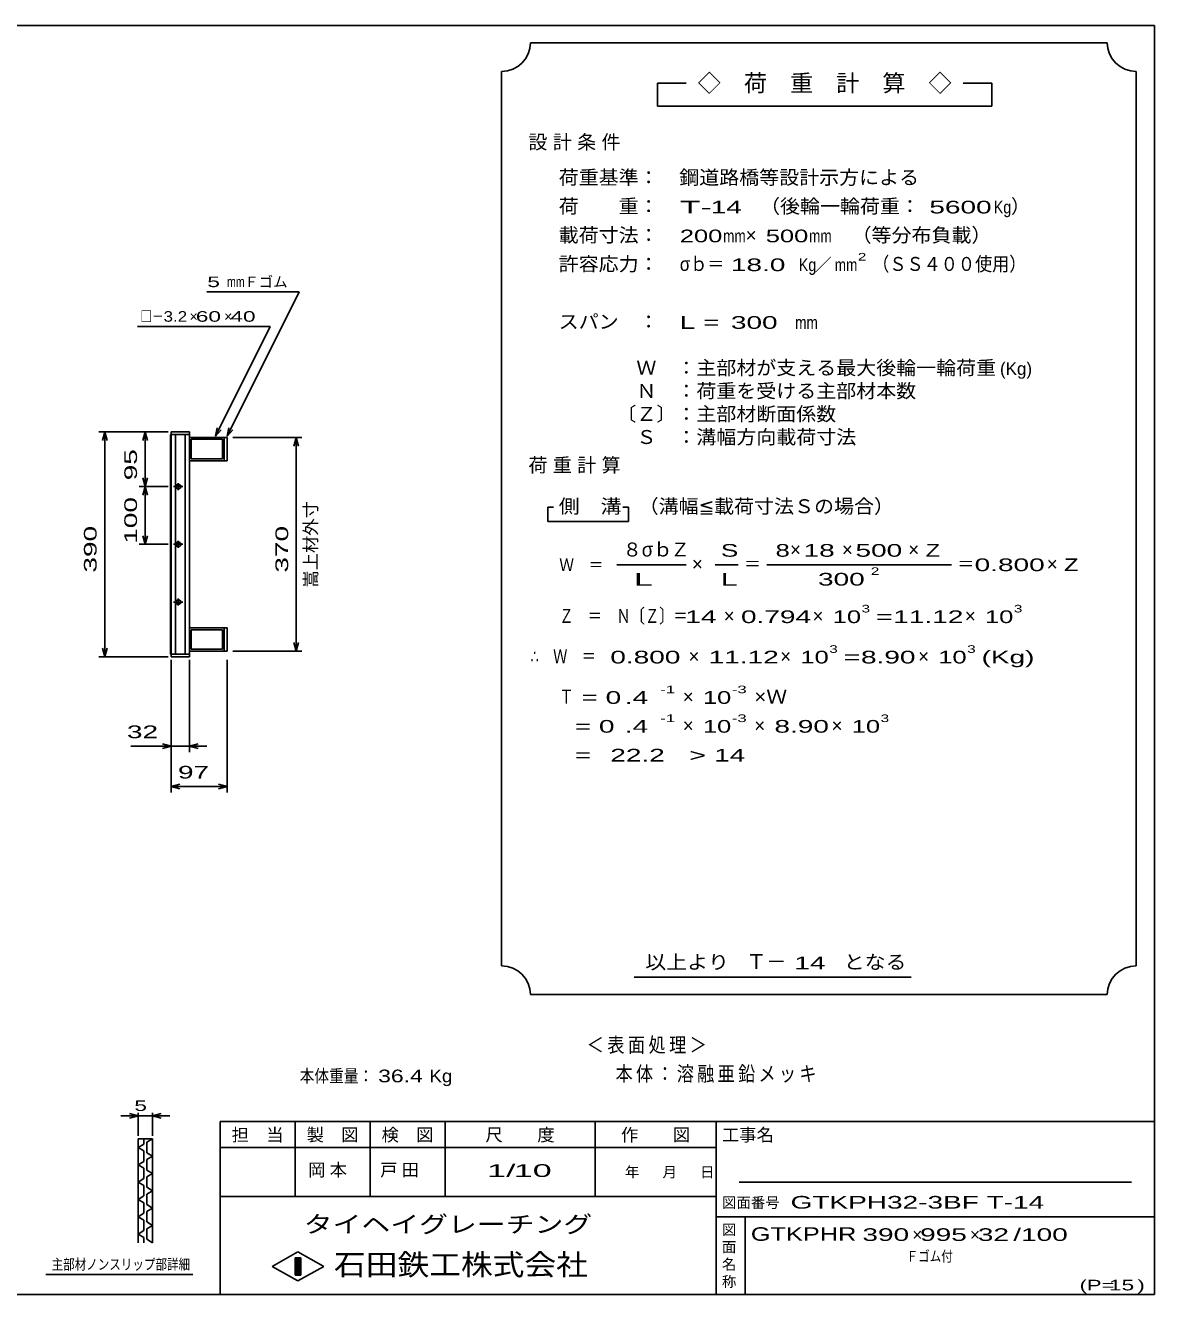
# Model space of a CAD drawing. Units: millimetres, scale not verified. Extents: x -1820 to 1731, y -1282 to 1054.
# Drawn here: x -227 to 1731, y -1146 to 1054 of the extents above; entities that cross this region are included whole.
import ezdxf
from ezdxf.enums import TextEntityAlignment as Align

# ---------------------------------------------------------------- set-up
doc = ezdxf.new("R2010")
doc.units = ezdxf.units.MM
doc.header["$LTSCALE"] = 10
for name, color, linetype, lineweight in [('0_2', 150, 'Continuous', 25), ('16', 3, 'Continuous', 25), ('22', 4, 'Continuous', 25), ('24', 2, 'Continuous', 25), ('32', 4, 'Continuous', 25)]:
    doc.layers.add(name, color=color, linetype=linetype, lineweight=lineweight)
doc.styles.add('ベクトル', font='')
doc.styles.get('ベクトル').set_extended_font_data('ベクトル')

msp = doc.modelspace()

# ---------------------------------------------------------------- linework, layer by layer
at = {"layer": '0_2'}
for p, q in [((-1729, 1053.5), (1731, 1053.5)), ((1731, 1053.5), (1731, -1146.5)), ((1731, -846.5), (111, -846.5)), ((111, -846.5), (111, -1146.5)), ((241, -846.5), (241, -976.5)), ((371, -976.5), (371, -846.5)), ((501, -846.5), (501, -976.5)), ((761, -976.5), (761, -846.5)), ((971, -846.5), (971, -1146.5)), ((971, -891.5), (111, -891.5)), ((1691, -951.5), (1011, -951.5)), ((111, -976.5), (971, -976.5)), ((971, -1011.5), (1731, -1011.5)), ((1021, -1146.5), (1021, -1011.5)), ((201, -1097.5), (246, -1072.5)), ((246, -1072.5), (291, -1097.5)), ((246, -1122.5), (201, -1097.5)), ((241, -1082.5), (251, -1082.5)), ((241, -1112.5), (241, -1082.5)), ((241, -1082.5), (243, -1082.5)), ((243, -1082.5), (243, -1112.5)), ((245, -1112.5), (245, -1082.5)), ((245, -1082.5), (247, -1082.5)), ((291, -1097.5), (246, -1122.5)), ((247, -1082.5), (247, -1112.5)), ((249, -1112.5), (249, -1082.5)), ((249, -1082.5), (251, -1082.5)), ((251, -1082.5), (251, -1112.5)), ((251, -1082.5), (251, -1112.5)), ((251, -1112.5), (241, -1112.5)), ((243, -1112.5), (245, -1112.5)), ((247, -1112.5), (249, -1112.5)), ((1731, -1146.5), (-1729, -1146.5))]:
    msp.add_line(p, q, dxfattribs=at)
at = {"layer": '16'}
for p, q in [((25.3, -36.5), (25.3, 344.5)), ((25.3, 344.5), (26, 344.5)), ((58, 349), (26, 349)), ((26, 349), (26, 344.5)), ((26, 344.5), (58, 344.5)), ((26, 344.5), (26, -36.5)), ((58, 344.5), (26, 344.5)), ((33.5, 344.5), (33.5, -36.5)), ((50.5, -36.5), (50.5, 344.5)), ((58, 344.5), (58, 349)), ((58, -36.5), (58, 344.5)), ((58, 339), (118, 339)), ((58, 299), (58, 339)), ((61, 336), (115, 336)), ((61, 302), (61, 336)), ((115, 336), (115, 302)), ((118, 339), (118, 299)), ((118, 339), (123, 339)), ((123, 339), (123, 299)), ((118, 299), (58, 299)), ((115, 302), (61, 302)), ((123, 299), (118, 299)), ((30.5, 254), (46.5, 254)), ((40.5, 257), (36.5, 257)), ((36.5, 251), (40.5, 251)), ((38.5, 260), (38.5, 248)), ((30.5, 154), (46.5, 154)), ((40.5, 157), (36.5, 157)), ((38.5, 160), (38.5, 148)), ((36.5, 151), (40.5, 151)), ((30.5, 54), (46.5, 54)), ((40.5, 57), (36.5, 57)), ((36.5, 51), (40.5, 51)), ((38.5, 60), (38.5, 48)), ((118, 9), (58, 9)), ((58, 9), (58, -31)), ((115, 6), (61, 6)), ((61, 6), (61, -28)), ((115, -28), (115, 6)), ((118, -31), (118, 9)), ((123, 9), (118, 9)), ((123, -31), (123, 9)), ((26, -36.5), (25.3, -36.5)), ((26, -36.5), (58, -36.5)), ((26, -41), (26, -36.5)), ((26, -36.5), (58, -36.5)), ((58, -41), (26, -41)), ((58, -31), (118, -31)), ((58, -36.5), (58, -41)), ((61, -28), (115, -28)), ((118, -31), (123, -31))]:
    msp.add_line(p, q, dxfattribs=at)
for centre, radius, start, end in [((36.5, 254), 3, 90, 270), ((38.5, 254), 4, 46.6, 133.4), ((38.5, 254), 4, 226.6, 313.4), ((40.5, 254), 3, 270, 90), ((36.5, 154), 3, 90, 270), ((38.5, 154), 4, 46.6, 133.4), ((40.5, 154), 3, 270, 90), ((38.5, 154), 4, 226.6, 313.4), ((36.5, 54), 3, 90, 270), ((38.5, 54), 4, 46.6, 133.4), ((38.5, 54), 4, 226.6, 313.4), ((40.5, 54), 3, 270, 90)]:
    msp.add_arc(centre, radius, start, end, dxfattribs=at)
at = {"layer": '22'}
for p, q in [((88, 591.5), (248, 591.5)), ((123, 341.5), (248, 591.5)), ((-32, 531.5), (198, 531.5)), ((103, 341.5), (198, 531.5)), ((103, 341.5), (106, 356.1)), ((103, 341.5), (113, 352.5)), ((123, 341.5), (126, 356.1)), ((123, 341.5), (133, 352.5)), ((21, 349), (-99, 349)), ((-89, 349), (-93, 334)), ((-85, 334), (-89, 349)), ((-89, 349), (-89, -41)), ((21, 349), (-29, 349)), ((-19, 349), (-23, 334)), ((-15, 334), (-19, 349)), ((-19, 349), (-19, 254)), ((133, 339), (253, 339)), ((243, 339), (239, 324)), ((247, 324), (243, 339)), ((243, 339), (243, -31)), ((-19, 254), (-23, 269)), ((-15, 269), (-19, 254)), ((-29, 254), (21, 254)), ((-19, 254), (-23, 239)), ((-15, 239), (-19, 254)), ((-19, 254), (-19, 154)), ((-29, 154), (21, 154)), ((-19, 154), (-23, 169)), ((-15, 169), (-19, 154)), ((243, -31), (239, -16)), ((247, -16), (243, -31)), ((-99, -41), (21, -41)), ((-89, -41), (-93, -26)), ((-85, -26), (-89, -41)), ((253, -31), (133, -31)), ((26, -206), (26, -46)), ((26, -276), (26, -46)), ((58, -206), (58, -46)), ((123, -276), (123, -46)), ((-44, -196), (26, -196)), ((26, -196), (11, -192)), ((11, -200), (26, -196)), ((26, -196), (58, -196)), ((58, -196), (73, -192)), ((73, -200), (58, -196)), ((58, -196), (88, -196)), ((26, -266), (41, -262)), ((123, -266), (108, -262)), ((41, -270), (26, -266)), ((26, -266), (123, -266)), ((108, -270), (123, -266))]:
    msp.add_line(p, q, dxfattribs=at)
at = {"layer": '24', "color": 4}
for p, q in [((1649, 1023.5), (649, 1023.5)), ((599, 973.5), (599, -576.5)), ((1699, -576.5), (1699, 973.5)), ((919, 953.5), (869, 953.5)), ((869, 953.5), (869, 913.5)), ((1449, 953.5), (1399, 953.5)), ((1449, 913.5), (1449, 953.5)), ((869, 913.5), (1449, 913.5)), ((689, 218.5), (679, 218.5)), ((679, 218.5), (679, 193.5)), ((819, 218.5), (809, 218.5)), ((819, 193.5), (819, 218.5)), ((679, 193.5), (819, 193.5)), ((799, 118.5), (919, 118.5)), ((969, 118.5), (1009, 118.5)), ((1059, 118.5), (1379, 118.5)), ((829, -596.5), (1309, -596.5)), ((649, -626.5), (1649, -626.5))]:
    msp.add_line(p, q, dxfattribs=at)
for centre, start, end in [((599, 1023.5), 270, 0), ((1699, 1023.5), 180, 270), ((599, -626.5), 0, 90), ((1699, -626.5), 90, 180)]:
    msp.add_arc(centre, 50, start, end, dxfattribs=at)
at = {"layer": '32'}
for p, q in [((-31, -836.5), (-46, -832.5)), ((-31, -871.5), (-31, -831.5)), ((-6, -831.5), (-6, -871.5)), ((-6, -836.5), (9, -832.5)), ((-31, -836.5), (-61, -836.5)), ((-46, -840.5), (-31, -836.5)), ((-31, -836.5), (-6, -836.5)), ((9, -840.5), (-6, -836.5)), ((-6, -836.5), (24, -836.5)), ((-31, -876.5), (-6, -876.5)), ((-31, -1056.5), (-31, -876.5)), ((-21, -876.5), (-21, -885.5)), ((-6, -876.5), (-16, -882.5)), ((-6, -876.5), (-6, -1056.5)), ((-21, -885.5), (-31, -891.5)), ((-31, -891.5), (-21, -897.5)), ((-21, -897.5), (-21, -915.5)), ((-16, -882.5), (-16, -900.5)), ((-16, -900.5), (-6, -906.5)), ((-21, -915.5), (-31, -921.5)), ((-31, -921.5), (-21, -927.5)), ((-6, -906.5), (-16, -912.5)), ((-16, -912.5), (-16, -930.5)), ((-21, -945.5), (-31, -951.5)), ((-21, -927.5), (-21, -945.5)), ((-16, -930.5), (-6, -936.5)), ((-6, -936.5), (-16, -942.5)), ((-16, -942.5), (-16, -960.5)), ((-31, -951.5), (-21, -957.5)), ((-21, -957.5), (-21, -975.5)), ((-16, -960.5), (-6, -966.5)), ((-6, -966.5), (-16, -972.5)), ((-21, -975.5), (-31, -981.5)), ((-31, -981.5), (-21, -987.5)), ((-21, -987.5), (-21, -1005.5)), ((-16, -972.5), (-16, -990.5)), ((-21, -1005.5), (-31, -1011.5)), ((-31, -1011.5), (-21, -1017.5)), ((-16, -990.5), (-6, -996.5)), ((-6, -996.5), (-16, -1002.5)), ((-16, -1002.5), (-16, -1020.5)), ((-21, -1017.5), (-21, -1035.5)), ((-16, -1020.5), (-6, -1026.5)), ((-6, -1026.5), (-16, -1032.5)), ((-16, -1032.5), (-16, -1050.5)), ((-21, -1035.5), (-31, -1041.5)), ((-31, -1041.5), (-21, -1047.5)), ((-21, -1047.5), (-21, -1056.5)), ((-16, -1050.5), (-6, -1056.5)), ((64, -1111.5), (-191, -1111.5))]:
    msp.add_line(p, q, dxfattribs=at)

# ---------------------------------------------------------------- texts
at = {"layer": '0_2', "style": 'ベクトル'}
for s, height, p in [('担\u3000当', 21.99, (131, -869.5)), ('製\u3000図', 21.99, (261, -869.5)), ('検\u3000図', 21.99, (391, -869.5)), ('尺\u3000\u3000度', 21.99, (571, -869.5)), ('作\u3000\u3000図', 21.99, (806, -869.5)), ('工事名', 21.99, (981, -869.5)), ('年', 18.3, (813, -934)), ('月', 18.3, (878, -934)), ('日', 18.3, (943, -934)), ('図面番号', 18.33, (981, -987)), ('図', 18.3, (981, -1034)), ('面', 18.3, (981, -1064)), ('名', 18.3, (981, -1094)), ('称', 18.3, (981, -1124))]:
    msp.add_text(s, height=height, dxfattribs=at).set_placement(p, align=Align.MIDDLE_LEFT)
at = {"layer": '0_2', "color": 222, "style": 'ベクトル'}
for s, height, width, p in [('タイヘイグレーチング', 29.33, 1.25, (256, -1024.5)), ('石田鉄工株式会社', 36.66, 1.1, (308.5, -1094.5))]:
    msp.add_text(s, height=height, dxfattribs=dict(at, width=width)).set_placement(p, align=Align.MIDDLE_LEFT)
at = {"layer": '22', "color": 2, "style": 'ベクトル'}
for s, height, width, p in [(' 5 ', 18.33, 1.6, (78, 609)), ('mm', 18.33, 0.75, (123, 609)), ('□－', 18.33, 0.8, (-27, 549)), ('3.2', 18.33, 1.2, (13, 549)), (' 60 ', 18.33, 1.6, (58, 549)), (' 40 ', 18.33, 1.6, (118, 549)), (' 32 ', 21.99, 1.65, (-64, -171)), (' 97 ', 21.99, 1.65, (24.5, -241)), ('本体重量：', 21.99, 0.85, (249, -767.5)), (' 36.4', 21.99, 1.35, (374, -767.5)), ('Kg', 21.99, 1.1, (474, -767.5)), ('1/', 21.99, 2, (574, -931.5)), (' 10 ', 21.99, 2, (604, -931.5)), ('GTKPH32-3BF T-14          ', 21.99, 1.65, (1100, -986.5)), ('GTKPHR', 23.46, 1.4, (1031, -1041.5)), (' 390 ', 21.99, 1.65, (1211, -1042.5)), (' 995 ', 21.99, 1.65, (1311, -1042.5)), (' 32 ', 21.99, 1.65, (1411, -1042.5)), ('/', 22, 1.65, (1486, -1042.5)), (' 100 ', 21.99, 1.65, (1486, -1042.5)), ('Ｆゴム付', 18.33, 0.8, (1301, -1080)), ('(P=', 18.33, 1.55, (1601, -1130)), (' 15 ', 18.33, 1.6, (1641, -1130)), (')', 18.3, 1.6, (1701, -1130))]:
    msp.add_text(s, height=height, dxfattribs=dict(at, width=width)).set_placement(p, align=Align.MIDDLE_LEFT)
for s, height, p in [('Ｆゴム', 18.33, (153, 609)), ('×', 18.3, (58, 549)), ('×', 18.3, (118, 549)), ('×', 22, (1311, -1042.5)), ('×', 22, (1411, -1042.5))]:
    msp.add_text(s, height=height, dxfattribs=at).set_placement(p, align=Align.MIDDLE_LEFT)
at = {"layer": '22', "color": 2, "style": 'ベクトル', "width": 1.65}
for s, p in [(' 95 ', (-44, 251.5)), (' 100 ', (-44, 141.5)), (' 390 ', (-114, 91.5)), (' 370', (218, 91.5))]:
    msp.add_text(s, height=21.99, rotation=90, dxfattribs=at).set_placement(p, align=Align.MIDDLE_LEFT)
at = {"layer": '22', "color": 2, "style": 'ベクトル'}
msp.add_text('嵩上材外寸', height=21.99, rotation=90, dxfattribs=at).set_placement((268, 79), align=Align.MIDDLE_LEFT)
at = {"layer": '22', "color": 2, "attachment_point": 4, "style": 'ベクトル'}
for s, insert, char_height in [('\\T1.2;\\W0.85;＜表面処理＞', (746.5, -715), 25.66), ('\\T1.19;\\W0.85;本体：溶融亜鉛メッキ', (796.5, -765), 25.66), ('\\T1.25;岡本\u3000', (263.5, -931.5), 21.99), ('\\T1.25;戸田\u3000', (388.5, -931.5), 21.99)]:
    msp.add_mtext(s, dxfattribs=dict(at, insert=insert, char_height=char_height))
at = {"layer": '24', "style": 'ベクトル'}
for s, height, p in [('◇\u3000荷\u3000重\u3000計\u3000算\u3000◇', 29.33, (939, 953.5)), ('）', 24.2, (1482, 740)), ('×', 24.2, (1022, 690)), ('／', 22, (1141.5, 638.5)), ('(Kg)', 21.99, (1463, 458.5)), ('８', 24.2, (809, 145)), ('σｂ', 24.19, (842, 145)), ('Ｚ', 24.2, (892, 145)), ('×', 24.2, (1099, 145)), ('×', 24.2, (1189, 145)), ('×', 24.2, (1304, 145)), ('×', 24.2, (929, 120)), ('×', 24.2, (1544, 120)), ('×', 24.2, (984, 30)), ('×', 24.2, (1138, 30)), ('×', 24.2, (1402, 30)), ('×', 24.2, (923, -40)), ('×', 24.2, (1082, -40)), ('×', 24.2, (1321, -40)), ('×', 24.2, (913, -110)), ('×', 24.2, (913, -160)), ('×', 24.2, (1037, -160)), ('×', 24.2, (1171, -160)), ('Ｔ－', 25.66, (1023, -569))]:
    msp.add_text(s, height=height, dxfattribs=at).set_placement(p, align=Align.MIDDLE_LEFT)
for s, height, width, p in [('荷重基準：\u3000', 24.19, 1.05, (698, 790)), ('鋼道路橋等設計示方による', 24.19, 1.05, (907, 790)), ('荷\u3000\u3000重：\u3000', 24.19, 1.05, (698, 740)), ('T-', 21.99, 2, (908, 738.5)), (' 14 ', 21.99, 1.65, (948, 738.5)), ('（後輪一輪荷重：', 24.19, 1.05, (1047, 740)), (' 5600', 21.99, 1.65, (1327, 738.5)), ('Kg', 21.99, 0.85, (1452, 738.5)), ('載荷寸法：\u3000', 24.19, 1.05, (698, 690)), ('\u3000（等分布負載）', 24.19, 1.05, (1171, 690)), ('200', 21.99, 1.5, (908, 688.5)), ('mm', 21.99, 0.8, (983, 688.5)), ('500', 21.99, 1.5, (1057, 688.5)), ('mm', 21.99, 0.8, (1132, 688.5)), ('許容応力：\u3000', 24.19, 1.05, (698, 640)), ('σｂ＝', 24.19, 0.9, (908, 640)), (' 18.0', 21.99, 1.65, (983, 638.5)), ('Kg', 21.99, 0.85, (1114, 638.5)), ('mm', 21.99, 0.8, (1176.5, 638.5)), ('2', 13.2, 1.5, (1216.5, 652.5)), ('（ＳＳ４００使用）', 24.19, 0.9, (1241.5, 640)), ('スパン\u3000：\u3000', 24.19, 1.05, (698, 540)), ('L =', 21.99, 1.65, (908, 538.5)), (' 300 ', 21.99, 1.65, (983, 538.5)), ('mm', 21.99, 0.8, (1108, 538.5)), ('\u3000Ｗ\u3000：主部材が支える最大後輪一輪荷重', 24.19, 1.05, (798, 460)), ('\u3000Ｎ\u3000：荷重を受ける主部材本数', 24.19, 1.05, (798, 420)), ('〔Ｚ〕：主部材断面係数', 24.19, 1.05, (798, 380)), ('\u3000Ｓ\u3000：溝幅方向載荷寸法', 24.19, 1.05, (798, 340)), ('側\u3000溝', 24.19, 1.1, (698, 220)), ('\u3000（溝幅≦載荷寸法Ｓの場合）', 24.19, 1.05, (802, 220)), ('S', 22, 1.55, (979, 143.5)), ('8', 22, 1.5, (1074, 143.5)), (' 18 ', 21.99, 1.65, (1109, 143.5)), (' 500 ', 21.99, 1.65, (1199, 143.5)), ('Z', 22, 1.4, (1334, 143.5)), ('Ｗ\u3000＝', 21.99, 0.85, (699, 118.5)), ('＝', 24.2, 0.9, (1019, 120)), ('2', 13.2, 1.5, (1239, 107.5)), ('＝', 24.2, 0.9, (1389, 120)), ('0.800', 21.99, 1.65, (1419, 118.5)), ('Z', 22, 1.4, (1574, 118.5)), ('L', 22, 1.8, (979, 93.5)), (' 300 ', 21.99, 1.65, (1134, 93.5)), ('Ｚ\u3000＝\u3000Ｎ〔Ｚ〕＝', 24.19, 0.75, (699, 30)), ('3', 13.2, 1.5, (1223, 42.5)), ('3', 13.2, 1.5, (1487, 42.5)), (' 14 ', 21.99, 1.65, (904, 28.5)), ('0.794', 21.99, 1.65, (1014, 28.5)), ('10', 21.99, 1.5, (1173, 28.5)), ('=', 22, 1.7, (1248, 28.5)), ('11.12', 21.99, 1.65, (1278, 28.5)), ('10', 21.99, 1.5, (1437, 28.5)), ('3', 13.2, 1.5, (1167, -27.5)), ('3', 13.2, 1.5, (1406, -27.5)), ('∴\u3000Ｗ\u3000＝', 24.19, 0.75, (649, -40)), (' 0.800', 21.99, 1.65, (774, -41.5)), ('11.12', 21.99, 1.65, (958, -41.5)), ('10', 21.99, 1.5, (1117, -41.5)), ('=', 22, 1.7, (1192, -41.5)), ('8.90', 21.99, 1.65, (1222, -41.5)), ('10', 21.99, 1.5, (1356, -41.5)), ('(Kg)', 21.99, 1.65, (1431, -41.5)), ('Ｔ', 24.2, 0.75, (699, -110)), (' = 0', 21.99, 1.65, (724, -111.5)), (' .4 ', 21.99, 1.65, (799, -111.5)), ('-1', 13.2, 1.65, (874, -97.5)), ('10', 21.99, 1.5, (948, -111.5)), ('-3', 13.2, 1.65, (998, -97.5)), ('×Ｗ', 24.19, 1.1, (1037, -110)), ('  = 0', 21.99, 1.65, (699, -161.5)), (' .4 ', 21.99, 1.65, (799, -161.5)), ('-1', 13.2, 1.65, (874, -147.5)), ('10', 21.99, 1.5, (948, -161.5)), ('-3', 13.2, 1.65, (998, -147.5)), ('8.90', 21.99, 1.65, (1072, -161.5)), ('10', 21.99, 1.5, (1206, -161.5)), ('3', 13.2, 1.5, (1256, -147.5)), ('  =', 21.99, 1.65, (699, -211.5)), (' 22.2', 21.99, 1.65, (774, -211.5)), ('>', 22, 1.7, (924, -211.5)), (' 14 ', 21.99, 1.65, (954, -211.5)), ('以上より\u3000', 24.19, 1.1, (848, -570)), (' 14 ', 21.99, 1.65, (1093, -571.5)), ('となる', 24.19, 1.1, (1192, -570))]:
    msp.add_text(s, height=height, dxfattribs=dict(at, width=width)).set_placement(p, align=Align.MIDDLE_LEFT)
at = {"layer": '24', "attachment_point": 4, "style": 'ベクトル'}
for s, insert, char_height in [('\\T1.28;設計条件', (645.5, 850), 24.19), ('\\T1.28;荷重計算', (645.5, 290), 24.19), ('\\T1.5;\\W2;\\~L\\~', (804, 93.5), 21.99)]:
    msp.add_mtext(s, dxfattribs=dict(at, insert=insert, char_height=char_height))
at = {"layer": '32', "color": 2, "style": 'ベクトル'}
for s, width, p in [(' 5 ', 1.6, (-48.5, -819)), ('主部材ノンスリップ部詳細', 0.8, (-181, -1094))]:
    msp.add_text(s, height=18.33, dxfattribs=dict(at, width=width)).set_placement(p, align=Align.MIDDLE_LEFT)

doc.saveas('drawing.dxf')
